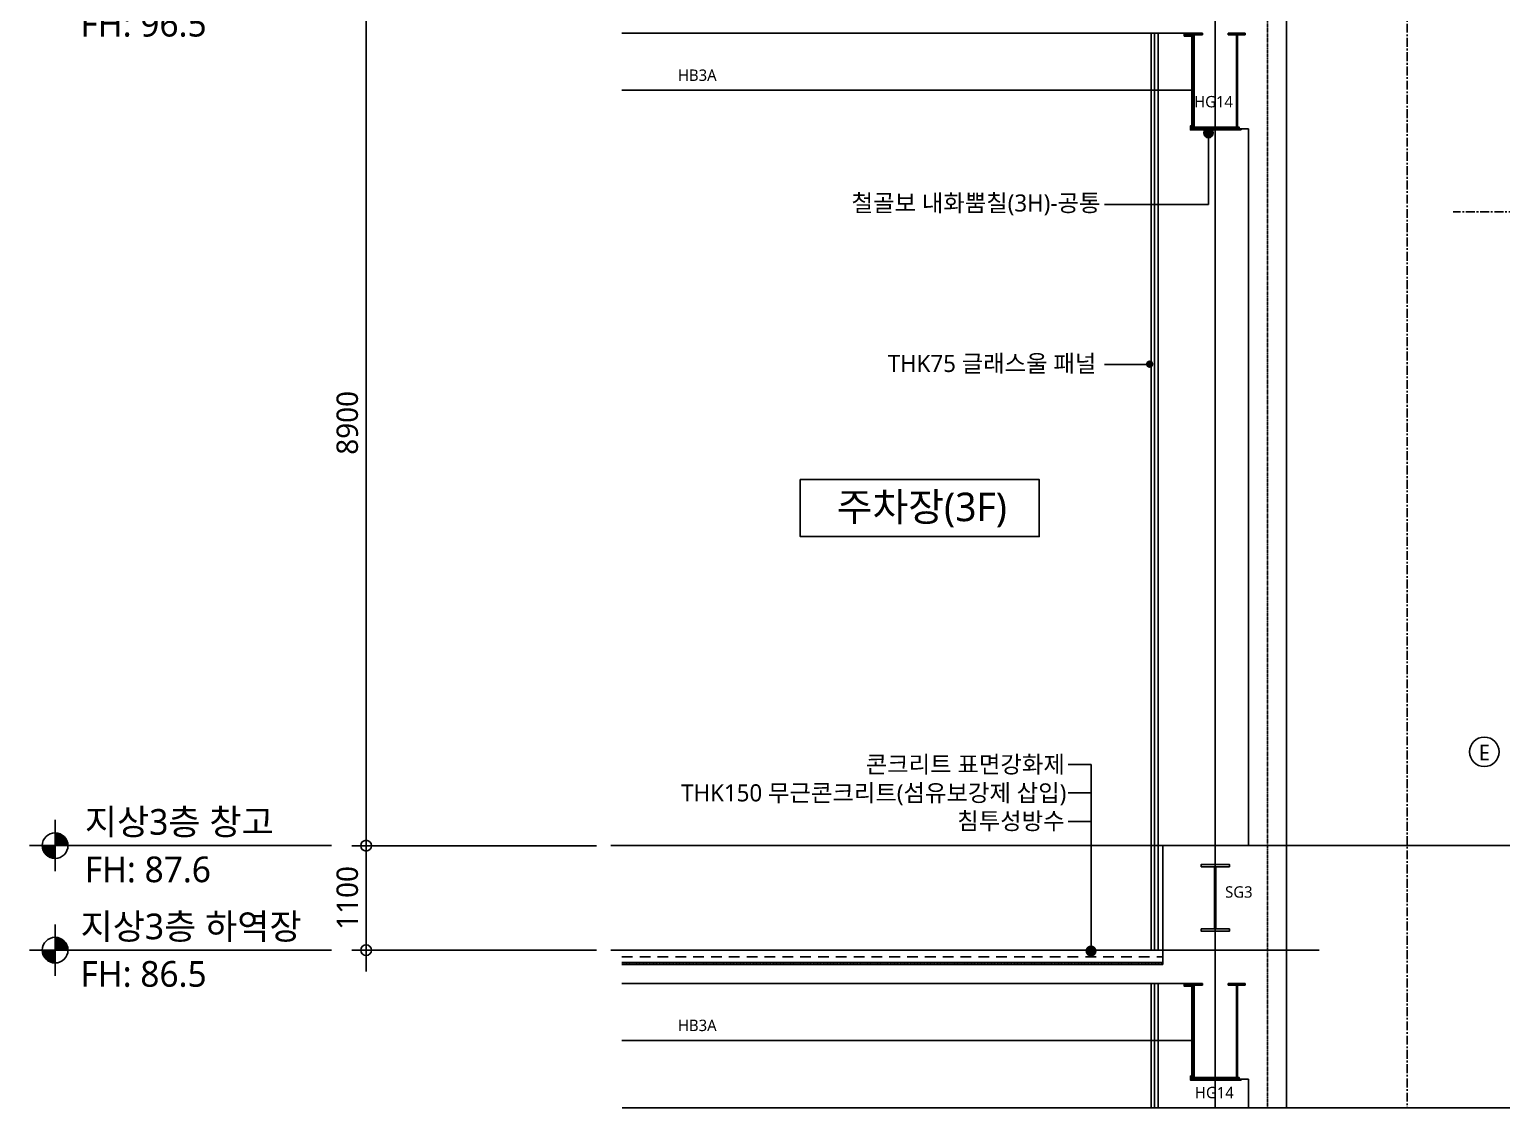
# Model space of a CAD drawing. Header units: millimetres. Extents: x -65167 to 413267, y -17142 to 66587.
# Drawn here: x 380828 to 396312, y 12109 to 23540 of the extents above; entities that cross this region are included whole.
import ezdxf
from ezdxf.enums import TextEntityAlignment as Align

# ---------------------------------------------------------------- set-up
doc = ezdxf.new("R2010")
doc.units = ezdxf.units.MM
doc.header["$LTSCALE"] = 75
doc.header["$MEASUREMENT"] = 0
doc.header["$PDSIZE"] = -10
for name, pattern in [('CEN', [62, 60, -1, 0, -1]), ('CENTER', [2, 1.25, -0.25, 0.25, -0.25]), ('HID', [2.5, 1.5, -1]), ('HIDDEN', [2, 1, -1])]:
    doc.linetypes.add(name, pattern=pattern)
doc.layers.get('0').update_dxf_attribs({"linetype": 'CONTINUOUS'})
doc.layers.get('Defpoints').update_dxf_attribs({"color": 171, "linetype": 'CONTINUOUS'})
for name, color, linetype in [('A-SYM', 7, 'CONTINUOUS'), ('CEN', 1, 'CEN'), ('CEN(ST)', 1, 'CENTER'), ('CON', 2, 'CONTINUOUS'), ('FIN', 8, 'CONTINUOUS'), ('FIN(패널-T75 글라스울)', 6, 'CONTINUOUS'), ('FIN-2', 9, 'CONTINUOUS'), ('HF', 3, 'CONTINUOUS'), ('INS', 251, 'BATTING'), ('LED', 7, 'CONTINUOUS'), ('NDIM', 7, 'CONTINUOUS'), ('STEEL', 5, 'CONTINUOUS'), ('SYM', 7, 'CONTINUOUS'), ('TEXT(AXIS)', 2, 'CONTINUOUS'), ('TEXT(MIN)', 7, 'CONTINUOUS'), ('TEXT(NOTE小)', 1, 'CONTINUOUS'), ('TEXT(노트)', 7, 'CONTINUOUS'), ('TEXT(실명)', 3, 'CONTINUOUS'), ('wire-meshes', 1, 'CONTINUOUS'), ('방수', 8, 'HIDDEN')]:
    doc.layers.add(name, color=color, linetype=linetype)
doc.styles.add('CGS', font='cgse', dxfattribs={"bigfont": 'cgs'})
doc.styles.add('나눔바른고딕', font='NanumBarunGothic.ttf')
doc.linetypes.add('BATTING', pattern='A,0.0001,-0.1,[134,ltypeshp.shx,S=0.1,R=0,X=-0.1,Y=0],-0.2,[134,ltypeshp.shx,S=0.1,R=180,X=0.1,Y=0],-0.1', length=0.4001)
doc.dimstyles.new('NDIM 1200', dxfattribs={"dimscale": 75, "dimtxt": 3, "dimasz": 1, "dimexe": 2, "dimexo": 2, "dimgap": 1, "dimtad": 1, "dimdec": 0, "dimdsep": 46, "dimtxsty": 'CGS', "dimblk": 'DOT0', "dimcen": 1, "dimdle": 8, "dimclrd": 256, "dimclre": 256, "dimclrt": 256, "dimadec": 0, "dimazin": 0, "dimtfac": 1, "dimtdec": 0, "dimtix": 1, "dimtmove": 2, "dimatfit": 3, "dimldrblk": 'DOT0', "dimfxl": 1, "dimtolj": 1, "dimtzin": 0, "dimlwd": -1, "dimlwe": -1, "dimarcsym": 0})

# ---------------------------------------------------------------- blocks, each defined once
blk = doc.blocks.new('hb-700x300')
at = {"layer": 'STEEL', "color": 3, "linetype": 'ByBlock', "ltscale": 0.5}
for p, q in [((65177, 60321), (65320, 60321)), ((65320, 60321), (65320, 59669)), ((65333, 59669), (65333, 60321)), ((65333, 60321), (65477, 60321)), ((65320, 59669), (65177, 59669)), ((65477, 59669), (65333, 59669))]:
    blk.add_line(p, q, dxfattribs=at)
for points in [[(65477, 60321), (65477, 60345), (65177, 60345), (65177, 60321)], [(65177, 59669), (65177, 59645), (65477, 59645), (65477, 59669)]]:
    blk.add_lwpolyline(points, dxfattribs=at)
blk = doc.blocks.new('DOT0')
blk.add_line((-3, 0), (3, 0))
at = {"color": 6}
blk.add_circle((0, 0), 0.75, dxfattribs=at)
blk = doc.blocks.new('bhf-100x470')
at = {"layer": 'HF', "linetype": 'ByBlock'}
for p, q in [((66775, 58248), (66595, 58248)), ((66595, 58248), (66595, 58230)), ((66595, 58230), (66775, 58230)), ((66775, 58230), (66775, 58248)), ((67225, 58248), (67045, 58248)), ((67045, 58248), (67045, 58230)), ((67045, 58230), (67225, 58230)), ((67225, 58230), (67225, 58248))]:
    blk.add_line(p, q, dxfattribs=at)
for points in [[(66675, 57260), (66687, 57260), (66687, 58230), (66675, 58230)], [(67133, 57260), (67145, 57260), (67145, 58230), (67133, 58230)], [(66660, 57242), (67160, 57242), (67160, 57260), (66660, 57260)]]:
    blk.add_lwpolyline(points, close=True, dxfattribs=at)
blk = doc.blocks.new('A$C19853FC8')
at = {"layer": 'SYM'}
for p, q in [((1800, 0), (1800, 3600)), ((3600, 1800), (0, 1800))]:
    blk.add_line(p, q, dxfattribs=at)
blk.add_circle((1800, 1800), 900, dxfattribs=at)
for points in [[(900, 1800), (1800, 2700), (914, 1959), (1643, 2686)], [(914, 1959), (1643, 2686), (954, 2112), (1492, 2646)], [(954, 2112), (1492, 2646), (1025, 2260), (1346, 2576)], [(1025, 2260), (1346, 2576), (1109, 2378), (1222, 2491)], [(1800, 900), (2700, 1800), (1959, 914), (2686, 1643)], [(1959, 914), (2686, 1643), (2112, 954), (2646, 1492)], [(2112, 954), (2646, 1492), (2260, 1025), (2576, 1346)], [(2260, 1025), (2576, 1346), (2378, 1109), (2491, 1222)]]:
    blk.add_solid(points, dxfattribs=at)
at = {"layer": 'SYM', "linetype": 'Continuous'}
for points in [[(1800, 2700), (1800, 1800), (900, 1800)], [(2700, 1800), (1800, 900), (1800, 1800)]]:
    blk.add_solid(points, dxfattribs=at)
blk = doc.blocks.new('*D1463')
at = {"layer": 'Defpoints', "color": 0, "ltscale": 0.4, "transparency": 16777216}
for p in [(386942, 14950), (384369, 13850), (386942, 13850)]:
    blk.add_point(p, dxfattribs=at)
at = {"layer": 'NDIM', "ltscale": 0.4, "transparency": 16777216}
for p, q in [((386792, 14950), (384219, 14950)), ((384369, 14875), (384369, 13925)), ((386792, 13850), (384219, 13850))]:
    blk.add_line(p, q, dxfattribs=at)
at = {"layer": 'NDIM', "ltscale": 0.4, "transparency": 16777216, "xscale": 75, "yscale": 75, "zscale": 75}
for p, rotation in [((384369, 14950), 90), ((384369, 13850), 270)]:
    blk.add_blockref('DOT0', p, dxfattribs=dict(at, rotation=rotation))
at = {"layer": 'NDIM', "ltscale": 0.4, "transparency": 16777216, "insert": (384172, 14400), "char_height": 225, "attachment_point": 5, "rotation": 90, "style": '나눔바른고딕'}
blk.add_mtext('\\A1;1100', dxfattribs=at)
blk = doc.blocks.new('*D1461')
at = {"layer": 'Defpoints', "color": 0, "ltscale": 0.4, "transparency": 16777216}
for p in [(384369, 23850), (386942, 23850), (386942, 14950)]:
    blk.add_point(p, dxfattribs=at)
at = {"layer": 'NDIM', "ltscale": 0.4, "transparency": 16777216}
for p, q in [((386792, 23850), (384219, 23850)), ((384369, 15025), (384369, 23775)), ((386792, 14950), (384219, 14950))]:
    blk.add_line(p, q, dxfattribs=at)
at = {"layer": 'NDIM', "ltscale": 0.4, "transparency": 16777216, "xscale": 75, "yscale": 75, "zscale": 75}
for p, rotation in [((384369, 23850), 90), ((384369, 14950), 270)]:
    blk.add_blockref('DOT0', p, dxfattribs=dict(at, rotation=rotation))
at = {"layer": 'NDIM', "ltscale": 0.4, "transparency": 16777216, "insert": (384172, 19400), "char_height": 225, "attachment_point": 5, "rotation": 90, "style": '나눔바른고딕'}
blk.add_mtext('\\A1;8900', dxfattribs=at)
blk = doc.blocks.new('E')
at = {"layer": 'TEXT(NOTE小)'}
blk.add_circle((287, -86), 155, dxfattribs=at)
at = {"layer": 'TEXT(NOTE小)', "style": '나눔바른고딕'}
blk.add_text('E', height=165, dxfattribs=at).set_placement((288, -79), align=Align.MIDDLE_CENTER)

msp = doc.modelspace()

# ---------------------------------------------------------------- hatches: boundary and pattern name
at = {"ltscale": 10000}
h = msp.add_hatch(color=256, dxfattribs=at)
h.dxf.hatch_style = 1
edge = h.paths.add_edge_path()
edge.add_arc((393229.8, 22450.6), 50, -180, 180)
at = {"layer": 'LED', "ltscale": 10000}
h = msp.add_hatch(color=256, dxfattribs=at)
h.dxf.hatch_style = 1
edge = h.paths.add_edge_path()
edge.add_arc((392610.4, 20017.6), 39.3, 360, 720, ccw=False)
h = msp.add_hatch(color=256, dxfattribs=at)
h.dxf.hatch_style = 1
edge = h.paths.add_edge_path()
edge.add_arc((391993.6, 13841.2), 58.9, -180, 180, ccw=False)

# ---------------------------------------------------------------- linework, layer by layer
at = {"ltscale": 10000}
msp.add_line((392750.6, 13850.3), (387059.8, 13850.3), dxfattribs=at)
msp.add_lwpolyline([(388934.6, 18803.5), (391448.9, 18803.5), (391448.9, 18203.5), (388934.6, 18203.5)], close=True, dxfattribs=at)
at = {"layer": 'A-SYM'}
msp.add_lwpolyline([(392608.9, 20014.4), (392137.2, 20014.4)], dxfattribs=at)
at = {"layer": 'A-SYM', "const_width": 30}
msp.add_lwpolyline([(392608.9, 20029.4, 1), (392608.9, 19999.4, 1)], format="xyb", close=True, dxfattribs=at)
at = {"layer": 'CEN', "ltscale": 10000}
for p, q in [((393300.6, 12191.9), (393300.6, 28689.6)), ((411067.4, 14950.3), (386941.9, 14950.3)), ((394391.8, 13850.3), (386941.9, 13850.3))]:
    msp.add_line(p, q, dxfattribs=at)
at = {"layer": 'CEN(ST)', "ltscale": 0.1}
msp.add_line((393850.6, 52264.1), (393850.6, 12191.9), dxfattribs=at)
at = {"layer": 'CEN(ST)'}
for p, q in [((395318.1, 49550.3), (395318.1, 12191.9)), ((402630.5, 21620.3, 0), (395802.9, 21620.3, 0))]:
    msp.add_line(p, q, dxfattribs=at)
at = {"layer": 'CEN(ST)', "ltscale": 0.5}
msp.add_lwpolyline([(393300.6, 52264.1), (393300.6, 13541.4)], dxfattribs=at)
at = {"layer": 'CON', "ltscale": 1000}
for p, q in [((394050.6, 12191.9), (394050.6, 24950.3)), ((393165.6, 23500.3), (387059.8, 23500.3)), ((393550.6, 22494.3), (393650.6, 22494.3)), ((393650.6, 14950.3), (393650.6, 22494.3)), ((392750.6, 13700.3), (392750.6, 14950.3)), ((392750.6, 13700.3), (387059.8, 13700.3)), ((393165.6, 13500.3), (387059.8, 13500.3)), ((393550.6, 12494.3), (393650.6, 12494.3)), ((393650.6, 12191.9), (393650.6, 12494.3))]:
    msp.add_line(p, q, dxfattribs=at)
at = {"layer": 'CON', "ltscale": 10000}
msp.add_line((392750.6, 14950.3), (393650.6, 14950.3), dxfattribs=at)
at = {"layer": 'FIN'}
for p, q in [((387059.8, 22900.3), (393075.6, 22900.3)), ((387059.8, 12900.3), (393075.6, 12900.3))]:
    msp.add_line(p, q, dxfattribs=at)
at = {"layer": 'FIN', "ltscale": 10000}
msp.add_line((391250.6, 13850.3), (391250.6, 13850.3), dxfattribs=at)
msp.add_line((391250.6, 13850.3), (391250.6, 13850.3), dxfattribs=at)
msp.add_line((391250.6, 13850.3), (391250.6, 13850.3), dxfattribs=at)
for points in [[(393571.6, 22482.3), (393038.6, 22482.3), (393038.6, 22524.3), (393053.6, 22524.3), (393053.6, 23470.3), (392973.6, 23470.3), (392973.6, 23500.3), (392985.6, 23500.3), (392985.6, 23482.3), (393065.6, 23482.3), (393065.6, 22512.3), (393050.6, 22512.3), (393050.6, 22494.3), (393571.6, 22494.3)], [(393571.6, 12482.3), (393038.6, 12482.3), (393038.6, 12524.3), (393053.6, 12524.3), (393053.6, 13470.3), (392973.6, 13470.3), (392973.6, 13500.3), (392985.6, 13500.3), (392985.6, 13482.3), (393065.6, 13482.3), (393065.6, 12512.3), (393050.6, 12512.3), (393050.6, 12494.3), (393571.6, 12494.3)]]:
    msp.add_lwpolyline(points, close=True, dxfattribs=at)
at = {"layer": 'FIN(패널-T75 글라스울)', "ltscale": 10000}
msp.add_lwpolyline([(392625.6, 13850.3), (392700.6, 13850.3), (392700.6, 23500.3), (392625.6, 23500.3)], close=True, dxfattribs=at)
msp.add_lwpolyline([(392700.6, 12191.9), (392700.6, 13500.3), (392625.6, 13500.3), (392625.6, 12191.9)], dxfattribs=at)
at = {"layer": 'FIN-2', "ltscale": 0.1}
msp.add_line((387059.8, 13720.3), (392750.6, 13720.3), dxfattribs=at)
at = {"layer": 'INS', "ltscale": 1.2}
for p, q in [((392663.1, 23500.3), (392663.1, 13850.3)), ((392663.1, 13500.3), (392663.1, 12191.9))]:
    msp.add_line(p, q, dxfattribs=at)
at = {"layer": 'LED', "ltscale": 10000}
for p, q in [((393229.8, 21696.4), (393229.8, 22450.6)), ((392137.2, 21696.4), (393229.8, 21696.4))]:
    msp.add_line(p, q, dxfattribs=at)
msp.add_circle((393229.8, 22450.6), 50, dxfattribs=at)
at = {"layer": 'SYM', "ltscale": 1000}
for p, q in [((384005.4, 14950.3), (381097.9, 14950.3)), ((384005.4, 13850.3), (380827.9, 13850.3))]:
    msp.add_line(p, q, dxfattribs=at)
at = {"layer": 'SYM', "ltscale": 10000}
msp.add_lwpolyline([(387060.9, 12191.9), (399598.2, 12191.9), (399577.9, 12109.4), (399699.4, 12274.4), (399679.2, 12191.9), (411275.6, 12191.9)], dxfattribs=at)
at = {"layer": 'TEXT(MIN)', "ltscale": 10000}
for p, q in [((391753.6, 15505.8), (391993.6, 15505.8)), ((391753.6, 15205.8), (391993.6, 15205.8))]:
    msp.add_line(p, q, dxfattribs=at)
at = {"layer": 'wire-meshes', "linetype": 'HID'}
msp.add_line((387059.8, 13780.6), (392750.6, 13780.6), dxfattribs=at)
at = {"layer": '방수', "ltscale": 0.1}
msp.add_line((387059.8, 13710.3), (392750.6, 13710.3), dxfattribs=at)

# ---------------------------------------------------------------- block references
for name, p in [('bhf-100x470', (326390.8, -34748.2)), ('hb-700x300', (327973.9, -45594.7, 0)), ('bhf-100x470', (326390.8, -44748.2))]:
    msp.add_blockref(name, p)
at = {"ltscale": 1000, "xscale": -0.15, "yscale": 0.15, "zscale": 0.15}
for p in [(381367.9, 14680.3), (381367.9, 13580.3)]:
    msp.add_blockref('A$C19853FC8', p, dxfattribs=at)
at = {"layer": 'CEN(ST)', "xscale": -1, "rotation": 180}
msp.add_blockref('E', (395843.1, 15852), dxfattribs=at)

# ---------------------------------------------------------------- texts
at = {"layer": 'TEXT(AXIS)', "style": '나눔바른고딕'}
for s, p in [('FH: 96.5', (381365.4, 23600.3)), ('지상3층 창고', (381410.4, 15200.3)), ('FH: 87.6', (381410.4, 14700.3)), ('지상3층 하역장', (381365.4, 14100.3)), ('FH: 86.5', (381365.4, 13600.3))]:
    msp.add_text(s, height=270, dxfattribs=at).set_placement(p, align=Align.MIDDLE_LEFT)
at = {"layer": 'TEXT(MIN)', "style": '나눔바른고딕'}
for s, p in [('철골보 내화뿜칠(3H)-공통', (392093.3, 21714)), ('콘크리트 표면강화제', (391718.1, 15805.8)), ('THK150 무근콘크리트(섬유보강제 삽입)', (391734.2, 15505.8)), ('침투성방수', (391716.3, 15210.1))]:
    msp.add_text(s, height=180, dxfattribs=at).set_placement(p, align=Align.MIDDLE_RIGHT)
msp.add_text('THK75 글래스울 패널', height=180, dxfattribs=at).set_placement((389855, 20025.1), align=Align.MIDDLE_LEFT)
at = {"layer": 'TEXT(노트)', "style": '나눔바른고딕'}
for s, p in [('HB3A', (387649.1, 23058.7)), ('HG14', (393078.2, 22780)), ('SG3', (393404.3, 14462.6, 0)), ('HB3A', (387649.1, 13058.7)), ('HG14', (393086.7, 12351.8))]:
    msp.add_text(s, height=120, dxfattribs=at).set_placement(p, align=Align.MIDDLE_LEFT)
at = {"layer": 'TEXT(실명)', "style": '나눔바른고딕'}
msp.add_text('주차장(3F)', height=300, dxfattribs=at).set_placement((390213.8, 18501.3), align=Align.MIDDLE)

# ---------------------------------------------------------------- dimensions: what is measured, and where the dimension line sits
at = {"layer": 'NDIM', "ltscale": 0.4}
for base, p2, angle, picture, middle in [((384369.3, 23850.3), (386941.9, 23850.3), 90, '*D1461', (384172, 19400.3)), ((384369.3, 13850.3), (386941.9, 13850.3), 270, '*D1463', (384172.1, 14400.3))]:
    dim = msp.add_linear_dim(base=base, p1=(386941.9, 14950.3), p2=p2, angle=angle, dimstyle='NDIM 1200', override={"dimtxsty": '나눔바른고딕'}, dxfattribs=at)
    dim.commit()
    dim.dimension.update_dxf_attribs({"geometry": picture, "text_midpoint": middle})

# ---------------------------------------------------------------- leaders
at = {"layer": 'LED', "ltscale": 10000}
msp.add_leader([(391993.6, 13839.6), (391993.6, 15805.8), (391753.6, 15805.8)], dimstyle='NDIM 1200', override={"dimscale": 20, "dimasz": 1, "dimtad": 0, "dimclrd": 256, "dimldrblk": 'Dot'}, dxfattribs=at)

doc.saveas('drawing.dxf')
